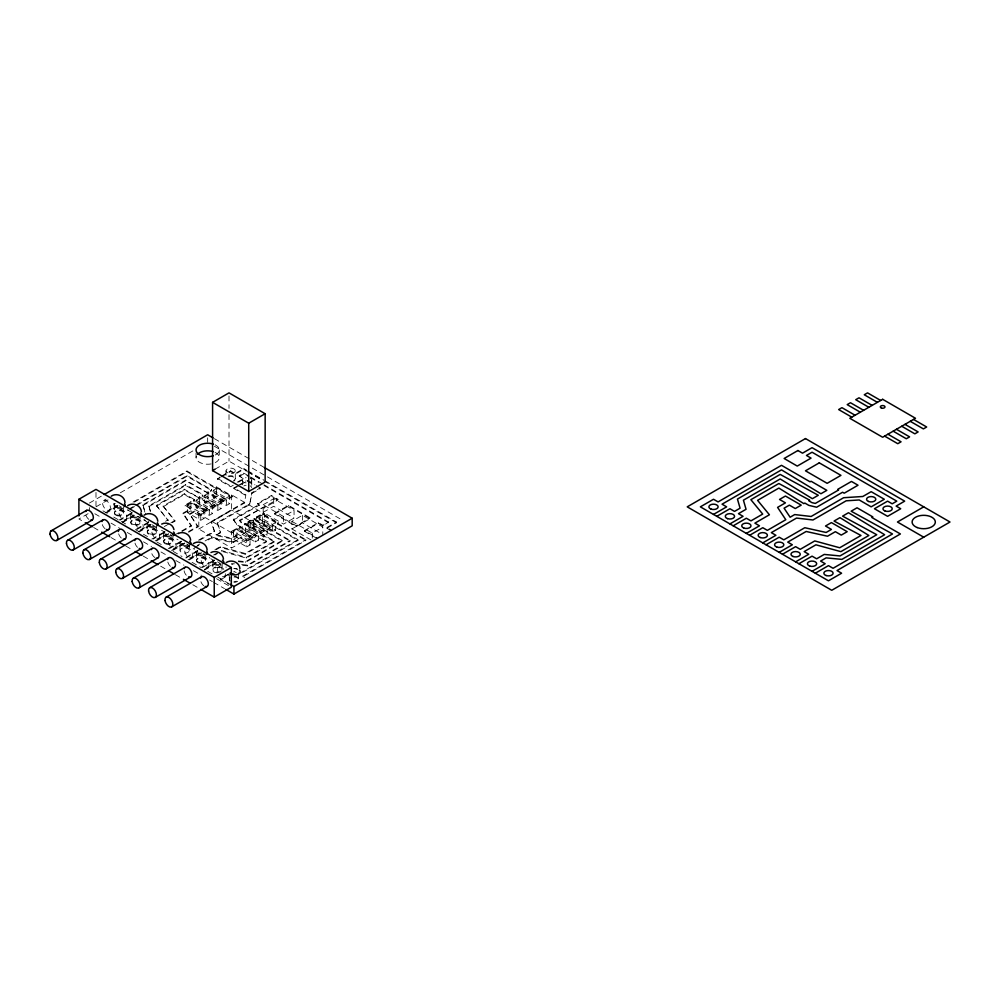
<?xml version="1.0" encoding="UTF-8"?>
<svg xmlns="http://www.w3.org/2000/svg" width="1000" height="1000" viewBox="0 0 1000 1000"><rect width="100%" height="100%" fill="white"/><g stroke="black" fill="none" stroke-linecap="round" stroke-linejoin="round"><path stroke-width="0.75" stroke-dasharray="5 3.75" d="M114.338 504.938L114.338 513.288M130.762 514.412L130.75 522.775M147.175 523.9L147.175 532.25M163.6 533.375L163.6 541.737M180.025 550.462L180.025 542.863M196.05 457.537L196.05 452.962M196.45 552.35L196.45 560.7M212.875 561.825L212.875 570.188M226.012 475.363L226.012 470.8M229.3 572.825L229.3 579.663M242.438 484.837L242.438 480.275A4.65 2.688 0 0 1 246.125 477.675M249.025 529.038L249.025 521.438M199.762 540.225L214.488 531.725L211.213 522.25L244.412 503.075L245.875 494.762L233.938 487.875L233.938 488.638L245.875 495.525L245.875 494.762M249.737 503.787L251.875 492.7L260.225 487.875L260.225 488.638L251.875 493.45L249.737 504.55L217.262 523.3L220.55 532.788L215.95 535.438L220.55 532.025L217.262 522.537L249.737 503.787L249.737 504.55M89.412 503.05L102.85 495.288M103.713 500.5L106.1 499.125M96.137 506.763L108.225 499.775M120.325 492.788L194.225 450.125M88.1 513.675L78.9 518.975L85.6 522.85M109.138 510.225A5.575 3.212 60 0 0 107.7 501.688A5.575 3.212 60 0 0 102.638 504.062A5.575 3.212 60 0 0 109.138 510.225L117.575 505.763L115.237 505.425L113.825 503.75L114.062 505.337M105.838 512.537L118.975 504.95L118.975 505.7L107.15 512.537M133.012 502.15L186.975 471L215.55 487.5L216.537 486.938L232.3 496.037L232.3 496.788L226.388 500.213L210.625 491.1L211.6 489.775L210.625 491.1M120.125 509.988L122.525 508.6M134.362 502.125L186.975 471.763L215.55 488.263L216.537 487.688L232.3 496.788M128.875 509.1L134.275 505.975M135.625 505.2L186.975 475.55L211.6 489.775M130.225 509.075L135.625 505.95M136.975 505.175L186.975 476.312L211.6 490.538M144.8 512.038L142.925 504.775L185.662 480.1L207.013 492.425L207.987 491.863L223.762 500.962L223.762 501.725L217.85 505.138L202.075 496.037L203.062 494.712L202.075 496.037M142.925 505.538L185.662 480.863L223.762 501.725M118.975 520.112L132.113 512.537L132.113 513.288L120.288 520.112M150.4 511.838L148.9 505.875L185.662 484.65L203.062 494.712M125.712 519.637A5.575 3.212 60 0 0 123.938 511A5.575 3.212 60 0 0 119.113 513.787A5.575 3.212 60 0 0 125.712 519.637L134 515.25L131.662 514.913L130.25 513.237L130.488 514.825M122.263 522.013L135.4 514.425M148.9 506.637L185.662 485.412L203.062 495.462M122.263 522.775L135.4 515.188L140 517.837M215.113 469.162L229.013 461.138L246.412 471.188M156.35 505.375L168.175 520.538L156.35 505.375L184.338 489.212L198.463 497.362L199.45 496.788L215.225 505.9L215.225 506.65L209.312 510.062L193.538 500.962L194.525 499.637L193.538 500.962M156.35 506.125L184.338 489.963L215.225 506.65M136.55 519.462L138.938 518.088M172.25 522.737L174.887 521.213L163.062 506.037L184.338 493.762L194.525 499.637M163.062 506.8L184.338 494.513L194.525 500.4M233.287 485.225L230.662 486.737L217.512 479.162L220.15 476.875M221.462 476.125L230.662 470.812L235.25 473.462L243.8 468.537L246.475 470.087M217.512 479.162L220.15 477.638M221.462 476.875L230.662 471.575L235.25 474.225L243.8 469.3L246.475 470.85M148.537 522.013L135.4 529.6L135.4 530.363L148.537 522.775L143.938 519.362M142.125 529.113A5.575 3.212 60 0 0 140.363 520.487A5.575 3.212 60 0 0 135.538 523.275A5.575 3.212 60 0 0 142.125 529.113L150.425 524.725L148.075 524.4L146.675 522.712L146.912 524.312M138.688 531.5L151.825 523.913L151.825 524.675L140 531.5M182.062 531.487L191.275 526.163L183.062 513.837L190.912 509.312L185 505.138L190.912 501.725L206.675 510.825L200.763 515M185 505.9L190.912 502.488L206.675 511.587M187.625 505.138L190.912 503.237L204.05 510.825L204.05 518.413L200.763 520.312L187.625 512.725L187.625 505.138L200.763 512.725L200.763 520.312M196.163 500.213L199.45 498.312L212.587 505.9L212.587 513.475L209.312 515.375L196.163 507.788L196.163 500.213L209.312 507.788L209.312 515.375M204.713 495.275L207.987 493.375L221.137 500.962L221.137 508.55L217.85 510.45L204.713 502.863L204.713 495.275L217.85 502.863L217.85 510.45M213.25 490.35L216.537 488.45L229.675 496.037L229.675 503.625L226.388 505.513L213.25 497.925L213.25 490.35L226.388 497.925L226.388 505.513M239.2 475.737L243.8 479.162L239.2 475.737L243.8 473.088L249.175 476.2M239.2 476.5L243.8 473.85L249.175 476.95M165.562 521.287L168.175 519.788M152.975 528.95L155.363 527.562M183.062 513.837L183.062 513.088L190.912 508.55L185 505.138M237.225 482.188L243.8 478.4M238.538 482.188L243.8 479.162M187.625 512.725L190.912 510.825L204.05 518.413M196.163 507.788L199.45 505.9L212.587 513.475M204.713 502.863L207.987 500.962L221.137 508.55M213.25 497.925L216.537 496.037L229.675 503.625M164.325 526.55L169.613 523.5M170.925 522.737L174.887 520.45L163.062 506.037M233.938 487.875L236.575 486.362M237.887 485.6L245.763 481.05M188.6 532.263L197.775 526.962L189.562 513.875L194.85 510.825L200.763 514.237L206.675 510.825M233.938 488.638L239.2 485.6M240.512 484.85L245.763 481.812M189.562 514.637L194.85 511.587L236.9 535.862L231.612 538.913L215.95 535.438M151.825 539.087L164.963 531.5L164.963 532.25L153.138 539.087M198.8 529.038L231.637 510.062L264.488 529.038L264.488 513.862L231.637 494.9L198.8 513.862L198.8 529.038L231.637 548L267.113 527.513L267.113 535.1L263.837 537L250.688 529.412L250.688 521.825L263.837 529.412L263.837 537M158.55 538.6A5.575 3.212 60 0 0 156.788 529.963A5.575 3.212 60 0 0 151.962 532.75A5.575 3.212 60 0 0 158.55 538.6L166.838 534.212L164.5 533.875L163.1 532.2L163.325 533.787M215.225 505.9L209.312 509.312L193.538 500.213M223.762 500.962L217.85 504.375L202.075 495.275M232.3 496.037L226.388 499.45L210.625 490.35M155.113 540.975L168.25 533.387L171.7 535.388M156.425 540.975L168.25 534.15L171.7 536.138M174.163 535.288L191.275 525.413L183.062 513.088M169.4 538.425L171.788 537.05M188.6 531.512L197.775 526.2L189.562 513.875M211.213 522.25L211.213 521.487L244.412 502.312L244.412 503.075M168.25 548.562L181.388 540.975M169.562 548.562L181.388 541.737L176.788 539.087M174.975 548.088A5.575 3.212 60 0 0 173.212 539.45A5.575 3.212 60 0 0 168.388 542.238A5.575 3.212 60 0 0 174.975 548.088L183.263 543.688L180.925 543.362L179.525 541.675L179.75 543.275M171.537 550.462L184.675 542.875L189.275 545.525M172.85 550.462L184.675 543.638L189.275 546.287M257.587 503.425L259.237 505.138L257.587 503.425L271.388 495.462L277.95 499.263L277.95 500.012L264.163 507.987L263.175 507.413L239.85 520.875L241.238 522.812L244.45 524.675L245.438 524.1L261.2 533.2L261.2 532.45L245.438 523.337L244.45 523.913L241.238 522.05L239.85 520.112L277.95 499.263M257.587 504.188L271.388 496.225L277.95 500.012M233.287 519.362L236.5 523.875L240.512 526.95L236.5 524.637L233.287 519.362L259.237 504.375M198.45 540.225L214.488 530.962L211.213 521.487M233.287 520.112L259.237 505.138M185.825 547.913L188.212 546.525M263.175 504.762L273.688 498.688L294.05 510.45L294.05 518.038L283.538 524.1L263.175 512.337L263.175 504.762L283.538 516.512L294.05 510.45M197.162 545.525L199.788 544M205.062 540.962L211.637 537.163L232.987 541.912L240.837 537.375L246.75 540.788L252.662 537.375L246.75 541.55L240.837 538.138L232.987 542.663L211.637 537.925L205.062 541.725M194.525 547.8L199.788 544.763M263.175 512.337L273.688 506.275L294.05 518.038M185.987 557.288L197.812 550.462L194.363 548.475M252.662 538.138L236.9 529.038L230.987 532.45L230.987 531.688L236.9 528.275L252.662 537.375M239.525 526.75L255.287 535.862L256.275 535.288L266.462 541.163L266.462 541.925L239.525 527.513L240.512 526.188M248.062 521.825L263.837 530.925L264.812 530.363L282.225 540.413L282.225 541.163L264.812 531.112L263.837 531.688L248.062 522.587L248.062 521.825L253.975 518.413L269.75 527.513L268.762 528.837L269.75 527.513M256.6 516.9L272.375 526L273.363 525.425L297.987 539.65L297.987 540.413L273.363 526.188L272.375 526.75L256.6 517.65L256.6 516.9L262.512 513.475L278.288 522.587L277.3 523.913L278.288 522.587M185.987 558.05L197.812 551.225L193.212 548.562M239.525 527.513L240.512 526.95M248.062 522.587L253.975 519.175L269.75 528.275M256.6 517.65L262.512 514.237L278.288 523.337M264.488 513.862L231.637 532.825L231.637 548M191.4 557.562A5.575 3.212 60 0 0 189.638 548.925A5.575 3.212 60 0 0 184.8 551.712A5.575 3.212 60 0 0 191.4 557.562L199.688 553.175L197.35 552.837L196.062 551.213L196.175 552.75M187.95 559.938L201.1 552.362L204.55 554.35M189.275 559.938L201.1 553.112L204.55 555.112M274.675 513.288L288.463 505.325L310.15 517.837L310.15 518.6L296.35 526.562L274.675 514.05L274.675 513.288L296.35 525.812L310.15 517.837M274.675 514.05L288.463 506.087L310.15 518.6M214.938 549.675L220.225 546.625L245.188 553.45L266.462 541.163M202.25 557.388L204.638 556.013M250.037 544.963L246.75 546.862L246.75 539.275L233.612 531.688L233.612 539.275L236.9 537.375L250.037 544.963L250.037 537.375L236.9 529.788L236.9 537.375M258.575 540.025L255.287 541.925L255.287 534.338L242.15 526.75L242.15 534.338L245.438 532.45L258.575 540.025L258.575 532.45L245.438 524.862L245.438 532.45M250.688 529.412L253.975 527.513L267.113 535.1M275.663 522.587L272.375 524.475L259.237 516.9L259.237 524.475L262.512 522.587L275.663 530.175L275.663 522.587L262.512 515L262.512 522.587M216.262 549.675L220.225 547.388L245.188 554.212L266.462 541.925M213.55 555.025L218.775 552.013M214.862 555.025L217.463 553.525M260.225 533.013L274.337 541.163L274.337 541.925L260.225 533.775L261.2 532.45M260.225 533.775L261.2 533.2M202.413 567.525L214.237 560.7L214.237 559.938L201.1 567.525L189.363 560.763M207.825 567.05A5.575 3.212 60 0 0 206.062 558.413A5.575 3.212 60 0 0 201.225 561.2A5.575 3.212 60 0 0 207.825 567.05L216.112 562.65L213.775 562.325L212.488 560.7L212.6 562.238M216.2 562.6L204.375 569.425L212.325 574.012M204.375 570.188L217.512 562.6L220.963 564.587M259.237 524.475L272.375 532.062L275.663 530.175M311.012 539.963L291.913 528.938L291.913 521.35L302.425 515.288L322.788 527.038L322.788 534.625M218.675 566.875L221.062 565.487M291.913 528.938L302.425 522.863L321.525 533.888M221.388 551.263L221.388 550.5L246.35 557.325L274.337 541.163M222.85 551.663L246.35 558.088L274.337 541.925M238.3 560.938L245.463 561.638L282.225 540.413M238.3 561.7L245.463 562.388L282.225 541.163M224.25 576.525L229.037 573.763M228.688 574.35L220.8 578.913L220.8 579.663L228.688 584.212M304.562 530.55L318.363 522.587L322.95 525.237L328.537 522.013L322.95 526L318.363 523.337L304.562 531.312L304.562 530.55L317.7 538.138M220.8 579.663L228.688 575.112M241.65 564.525L247.375 565.075L290.113 540.413L290.113 541.163L247.375 565.837L241.65 565.288M239.887 573.2L297.987 539.65M242.587 572.4L297.987 540.413M291.913 521.35L312.275 533.112L322.788 527.038M242.488 576.25L305.875 539.65L305.875 540.413L242.488 577.013L242.488 576.25L244.775 577.575M326.9 527.513L336.425 522.013L336.425 522.775L326.9 528.275L326.9 527.513L331.5 530.175M234.475 563.837L231.612 563.562L231.612 564.325L234.475 564.6M215.95 534.675L231.612 538.15L236.9 535.1L230.987 531.688M214.412 438.675L264.4 467.537M214.412 446.262L342.738 520.35M247.825 470.863L263.938 480.163M265.275 480.938L336.425 522.013M247.825 471.625L262.587 480.15M263.938 480.925L336.425 522.775M247.75 471.962L262.475 480.45M250.525 476.975L262.625 483.963M263.975 484.738L328.537 522.013M250.525 477.725L258.587 482.388M263.975 485.5L328.537 522.775M247.075 480.3L254.963 484.85M256.275 485.6L260.225 487.875M247.075 481.05L253.65 484.85M326.9 528.275L331.5 530.925M217.512 478.4L230.662 485.988L230.662 486.737M304.562 531.312L317.7 538.888M277.3 523.15L305.875 539.65M277.3 523.913L305.875 540.413M268.762 528.088L290.113 540.413M267.113 527.513L253.975 519.925L253.975 527.513M268.762 528.837L290.113 541.163M242.15 534.338L255.287 541.925M233.612 539.275L246.75 546.862M130.963 511.875L127.513 509.875L132.113 513.288M217.512 561.838L219.812 563.162M236.238 572.65L233.938 571.325L233.938 572.075M118.975 505.7L121.275 507.038M143.938 520.112L148.537 522.775M151.825 524.675L156.425 527.325M161.513 530.262L164.963 532.25M210.787 558.713L214.237 560.7M102.925 510.85L108.325 513.962M113.725 517.087L125.887 524.1M135.338 529.562L142.088 533.462M143.45 534.237L147.5 536.587M156.95 542.038L162.35 545.163M173.162 551.4L182.05 556.525M217.738 577.137L228.688 583.462M216.575 578.737L228.637 585.7M94.825 513.75L101.575 517.65M111.025 523.112L119.138 527.788M127.238 532.475L133.988 536.375M143.45 541.825L151.55 546.512M161 551.962L167.763 555.862M175.863 560.55L183.962 565.225M193.425 570.688L201.525 575.363M209.625 580.037L212.325 581.6M213.675 582.375L224.488 588.625M93.65 527.487L100.337 531.362M111.062 537.55L117.762 541.413M125.8 546.05L132.5 549.925M143.225 556.112L149.925 559.975M160.637 566.163L166 569.263M175.375 574.675L182.075 578.55M192.8 584.738L199.5 588.6M148.9 505.875L150.4 511.075M142.925 504.775L145.55 513.875M322.95 525.237L322.95 526M318.363 522.587L318.363 523.337M312.275 533.112L312.275 540.7M302.425 515.288L302.425 522.863M296.35 525.812L296.35 526.562M288.463 505.325L288.463 506.087M283.538 516.512L283.538 524.1M273.688 498.688L273.688 506.275M273.363 525.425L273.363 526.188M272.375 524.475L272.375 532.062M271.388 495.462L271.388 496.225M264.812 530.363L264.812 531.112M264.163 507.225L264.163 507.987M262.512 513.475L262.512 514.237M256.275 535.288L256.275 536.05M253.975 518.413L253.975 519.175M253.675 521.45L253.675 529.038A2.325 1.338 0 0 1 250.188 530.188A2.325 1.338 0 0 1 250.188 527.875A2.325 1.338 0 0 1 253.675 529.038M251.875 492.7L251.875 493.45M251.725 480.312L251.725 487.875M247.375 565.075L247.375 565.837M246.35 557.325L246.35 558.088M245.438 523.337L245.438 524.1M245.463 561.638L245.463 562.388M245.188 553.45L245.188 554.212M244.45 523.913L244.45 524.675M243.8 468.537L243.8 469.3M243.8 473.088L243.8 473.85M241.238 522.05L241.238 522.812M240.837 537.375L240.837 538.138M239.85 520.112L239.85 520.875M238.588 572.85L238.588 579.663A4.65 2.688 0 0 1 233.938 582.35M236.9 528.275L236.9 529.038M236.5 523.875L236.5 524.637M235.3 470.812A4.65 2.688 0 0 1 228.337 473.137A4.65 2.688 0 0 1 228.337 468.488A4.65 2.688 0 0 1 235.3 470.812L235.3 479.162M232.987 541.912L232.987 542.663M231.637 494.9L231.637 510.062M230.662 470.812L230.662 471.575M229.013 395.975L229.013 408.387M229.013 414.588L229.013 461.138M226.062 566.775L226.062 567.525M222.162 561.85L222.162 570.188M220.55 532.025L220.55 532.788M220.225 546.625L220.225 547.388M219.275 449.988L219.275 457.537M217.262 522.537L217.262 523.3M216.537 486.938L216.537 487.688M216.537 488.45L216.537 496.037M215.55 487.5L215.55 488.263M214.488 530.962L214.488 531.725M211.637 537.163L211.637 537.925M209.638 557.288L209.638 558.05M207.987 491.863L207.987 492.625M207.987 493.375L207.987 500.962M207.662 437.812L207.662 442.362M207.013 492.425L207.013 493.188M205.738 553.888L205.738 560.7M201.1 552.362L201.1 553.112M199.45 496.788L199.45 497.55M199.45 498.312L199.45 505.9M198.463 497.362L198.463 498.125M197.775 526.2L197.775 526.962M194.85 510.825L194.85 511.587M191.275 525.413L191.275 526.163M190.912 501.725L190.912 502.488M190.912 503.237L190.912 510.825M189.312 542.888L189.312 550.462A4.65 2.688 0 0 1 182.35 552.788A4.65 2.688 0 0 1 182.35 548.138A4.65 2.688 0 0 1 189.312 550.462M186.975 471L186.975 471.763M186.975 475.55L186.975 476.312M185.662 480.1L185.662 480.863M185.662 484.65L185.662 485.412M184.675 542.875L184.675 543.638M184.338 489.212L184.338 489.963M184.338 493.762L184.338 494.513M174.887 520.45L174.887 521.213M172.887 534.925L172.887 541.737M168.25 533.387L168.25 534.15M156.475 523.925L156.475 532.25A4.65 2.688 0 0 1 149.5 534.575A4.65 2.688 0 0 1 149.5 529.938A4.65 2.688 0 0 1 156.475 532.25M140.05 514.438L140.05 522.775A4.65 2.688 0 0 1 133.075 525.1A4.65 2.688 0 0 1 133.075 520.45A4.65 2.688 0 0 1 140.05 522.775M123.625 506.475L123.625 513.288M95.988 492.425L95.988 506.087M89.412 507.6L89.412 510.637M234.425 576.237A4.65 2.688 0 0 1 238.575 579.05A4.65 2.688 0 0 1 233.938 581.587M230.113 580.425A4.65 2.688 0 0 1 230.113 577.388M233.938 576.987A4.65 2.688 0 0 1 238.588 579.663M230.113 581.188A4.65 2.688 0 0 1 230.113 578.15M221.35 570.95A4.65 2.688 0 0 1 213.625 570.887A4.65 2.688 0 0 1 216.663 566.788A4.65 2.688 0 0 1 222.062 569.975M220.15 572.388A4.65 2.688 0 0 1 219.775 572.525M217.512 572.863A4.65 2.688 0 0 1 212.875 570.275A4.65 2.688 0 0 1 217.2 567.513A4.65 2.688 0 0 1 222.138 569.9M228.025 476.188A4.65 2.688 0 0 1 234.363 476.775A4.65 2.688 0 0 1 233.637 480.462M228.812 476.7A4.65 2.688 0 0 1 234.613 477.75A4.65 2.688 0 0 1 233.637 481.213M215.1 444.8A11.612 6.7 0 0 1 215.1 455.1M215.1 452.388A11.612 6.7 0 0 1 215.1 462.688M211.188 463.925A11.612 6.7 0 0 1 196.3 456.163M250.062 478.237A4.65 2.688 0 0 1 250.062 482.35M246.125 482.925A4.65 2.688 0 0 1 242.438 480.3M243.8 485.988A4.65 2.688 0 0 1 246.125 485.25M250.062 485.825A4.65 2.688 0 0 1 251.7 487.6M121.237 507.287A4.65 2.688 0 0 1 115.688 506.838A4.65 2.688 0 0 1 114.913 503.65M233.938 568.638A4.65 2.688 0 0 1 237.512 569.6M154.075 526.25A4.65 2.688 0 0 1 147.988 525.425A4.65 2.688 0 0 1 148.85 521.85A5.575 3.212 0 0 0 148.363 526.462A5.575 3.212 0 0 0 156.425 526.562M138.688 516.325A4.65 2.688 0 0 1 132.113 516.325A4.65 2.688 0 0 1 132.113 512.537A5.575 3.212 0 0 0 131.775 516.862A5.575 3.212 0 0 0 139.213 517.463M171.225 535.45A4.65 2.688 0 0 1 164.825 535.2A4.65 2.688 0 0 1 164.963 531.5A5.575 3.212 0 0 0 164.3 535.588A5.575 3.212 0 0 0 171.125 536.725M187.65 544.938A4.65 2.688 0 0 1 181.388 544.775A4.65 2.688 0 0 1 181.1 541.163M204.925 553.875A4.65 2.688 0 0 1 198.287 554.487A4.65 2.688 0 0 1 197.525 550.638A5.575 3.212 0 0 0 197.625 554.9A5.575 3.212 0 0 0 204.913 555.388M220.8 563.737A4.65 2.688 0 0 1 214.237 563.737A4.65 2.688 0 0 1 214.237 559.938A5.575 3.212 0 0 0 213.888 564.275A5.575 3.212 0 0 0 221.337 564.875M122.338 508.137A5.575 3.212 0 0 1 115.512 507.488A5.575 3.212 0 0 1 115.037 503.5M234.025 568.5A5.575 3.212 0 0 1 237.3 568.888M203.8 585.725A5.575 3.212 60 0 1 200.475 579.987M225.4 573.75A5.575 3.212 60 0 1 221.462 576.25M218.287 572.575A5.575 3.212 60 0 1 218.675 566.875A5.575 3.212 60 0 1 223.8 569.4M186.275 575.225A5.575 3.212 60 0 1 184.025 570.025M170.387 566.287A5.575 3.212 60 0 1 167.662 561.263M188.9 545.725A5.575 3.212 0 0 1 181.388 545.525A5.575 3.212 0 0 1 181.05 541.188M154.913 557.55A5.575 3.212 60 0 1 151.25 551.775M137.537 547.325A5.575 3.212 60 0 1 134.863 542.537M121.3 538.013A5.575 3.212 60 0 1 118.625 533.787M105.062 528.688A5.575 3.212 60 0 1 102.062 523.812M88.837 519.35A5.575 3.212 60 0 1 85.55 513.85M212.725 561.388L212.375 560.638L212.613 561.425M196.3 551.912L195.95 551.163L196.188 551.95M130.488 514.025L130.25 513.237L130.488 514.025M114.075 504.538L113.825 503.75L114.075 504.538M133.075 524.338A4.65 2.688 0 0 0 140.05 522.013A4.65 2.688 0 0 0 133.075 519.688A4.65 2.688 0 0 0 133.075 524.338M249.988 522.537A2.325 1.338 0 0 0 253.663 521.587A2.325 1.338 0 0 0 250.4 520.225A2.325 1.338 0 0 0 249.988 522.537M198.775 562.263A4.65 2.688 0 0 0 205.738 559.938A4.65 2.688 0 0 0 198.775 557.625A4.65 2.688 0 0 0 198.775 562.263M198.375 562.875A4.65 2.688 0 0 0 205.712 560.975A4.65 2.688 0 0 0 199.2 558.25A4.65 2.688 0 0 0 198.375 562.875M165.925 543.3A4.65 2.688 0 0 0 172.887 540.975A4.65 2.688 0 0 0 165.925 538.65A4.65 2.688 0 0 0 165.925 543.3M165.525 543.913A4.65 2.688 0 0 0 172.862 542.013A4.65 2.688 0 0 0 166.35 539.288A4.65 2.688 0 0 0 165.525 543.913M116.65 514.85A4.65 2.688 0 0 0 123.625 512.537A4.65 2.688 0 0 0 116.65 510.213A4.65 2.688 0 0 0 116.65 514.85M116.25 515.462A4.65 2.688 0 0 0 123.6 513.562A4.65 2.688 0 0 0 117.088 510.838A4.65 2.688 0 0 0 116.25 515.462M149.5 533.825A4.65 2.688 0 0 0 156.475 531.5A4.65 2.688 0 0 0 149.5 529.175A4.65 2.688 0 0 0 149.5 533.825"/><path stroke-width="1.5" d="M212.587 402.35L229.013 392.875L265.15 413.725L265.15 482L248.725 491.488L212.587 470.625L212.587 402.35L248.725 423.212L265.15 413.725M78.9 515.95L78.9 499.263L95.988 489.4L231.312 567.525L231.312 587.25L214.237 597.112L200.837 589.375M104.2 494.513L207.662 434.775L213.062 437.9M51.137 530.85L86.625 510.363M56.737 540.487L92.2 520.013M67.562 540.337L103.05 519.837M73.162 549.975L108.625 529.5M212.587 470.625L215.113 469.162M83.987 549.812L119.475 529.325M89.588 559.45L125.05 538.975M100.412 559.3L135.9 538.8M106.013 568.938L141.475 548.462M116.838 568.775L152.325 548.288M122.438 578.413L157.9 557.938M133.262 578.263L168.75 557.775M138.863 587.9L174.325 567.425M149.675 587.737L185.175 567.25M155.287 597.375L190.738 576.912M166.1 597.225L201.588 576.737M78.9 499.263L214.237 577.388L231.312 567.525M171.713 606.862L207.162 586.388M229.887 584.15L233.938 586.487L352.188 518.225L352.188 525.812L233.938 594.075L225.837 589.4M713.5 514.425L726.637 506.85L722.05 504.188L781.5 469.862L820.913 493.762L826.825 490.35L811.062 481.238L810.075 481.812L781.5 465.312L718.1 501.912L713.5 499.263L700.362 506.85L828.462 580.8L841.6 573.212L837.013 570.562L900.4 533.962L871.825 517.463L872.812 516.9L857.05 507.788L851.137 511.2L892.513 533.962L833.062 568.288L828.462 565.638L815.325 573.212M716.787 516.325L729.925 508.738L734.525 511.4L740.075 508.188L737.45 499.087L780.188 474.412L818.288 495.275L812.375 498.688L780.188 478.963L743.425 500.188L746.05 509.288L738.462 513.675L743.062 516.325L729.925 523.913M733.213 525.812L746.35 518.225L750.95 520.875L762.7 514.087L750.875 499.675L778.863 483.512L809.75 500.213L808.763 500.775L811.975 502.638L815.325 503.425L838.65 489.963L837.663 489.4L851.462 481.438L858.025 485.225L844.237 493.188L842.588 492.238L816.637 507.225L808.825 505.363L804.812 503.05L803.838 503.625L778.863 488.075L757.588 500.35L769.412 514.763L754.887 523.15L759.488 525.812L746.35 533.387M749.638 535.288L762.775 527.7L767.375 530.363L785.8 519.725L777.588 507.388L785.438 502.863L779.525 499.45L785.438 496.037L801.2 505.138L795.288 508.55L789.375 505.138L784.087 508.188L790.113 517.225L794.7 514.575L811.125 516.475L843.612 497.725L862.825 496.488L871.162 491.675L884.312 499.263L871.162 506.85L859.237 499.963L846.175 500.8L812.962 519.975L796.538 518.075L771.312 532.638L775.913 535.288L762.775 542.875M766.062 544.775L779.2 537.188L783.8 539.837L804.788 527.725L826.137 532.463L831.425 529.412L825.512 526L831.425 522.587L847.188 531.688L841.275 535.1L835.362 531.688L827.513 536.225L806.162 531.475L787.738 542.112L792.337 544.775L779.2 552.362M782.487 554.25L795.625 546.663L800.225 549.325L814.75 540.938L839.712 547.762L860.987 535.475L834.05 521.062L839.963 517.65L868.863 535.475L840.875 551.638L815.913 544.812L804.163 551.6L808.763 554.25L795.625 561.838M798.9 563.737L812.05 556.15L816.637 558.8L824.225 554.425L839.987 555.938L876.75 534.725L842.588 516.138L848.5 512.725L884.638 534.725L841.9 559.388L826.137 557.875L820.588 561.075L825.188 563.737L812.05 571.325M923.725 506.85L897.45 522.013L923.725 537.188M111.213 496.213C116.538 492.525 124.75 495.887 125 502.65M127.638 505.688C132.838 502.113 140.863 505.175 141.387 511.75M144.062 515.175C149.262 511.6 157.287 514.65 157.812 521.237M193.325 543.625C198.663 539.925 206.875 543.3 207.113 550.05M226.175 562.587C231.388 559.012 239.412 562.062 239.925 568.65M161.7 524.075C166.412 521.613 172.925 524.175 173.962 529.575M178.125 533.562C183.287 530.8 190.175 534.263 190.662 540.2M210.975 552.525C216.125 549.763 223.012 553.225 223.5 559.163M880.688 400.462L867.55 392.875L864.275 394.762L877.412 402.35M913.538 419.425L926.675 427L923.4 428.9L910.25 421.312M872.15 405.387L859.013 397.8L855.725 399.7L868.863 407.287M905 424.35L918.138 431.938L914.85 433.837L901.712 426.25M863.612 410.312L850.475 402.738L847.188 404.625L860.325 412.212M896.462 429.288L909.6 436.863L906.312 438.762L893.175 431.175M855.075 415.25L841.938 407.663L838.65 409.562L851.787 417.15M887.925 434.212L901.062 441.8L897.775 443.7L884.638 436.112M264.4 467.537L352.188 518.225M85.6 522.85L92.3 526.712M101.688 532.137L109.725 536.775M119.1 542.188L124.462 545.288M135.175 551.475L141.875 555.337M151.263 560.75L157.963 564.625M168.675 570.812L174.037 573.9M183.412 579.325L190.113 583.188M248.725 423.212L248.725 491.488M233.938 586.487L233.938 594.075M214.237 577.388L214.237 597.112M213.3 455.812A11.612 6.7 0 0 1 196.05 449.95A11.612 6.7 0 0 1 213.3 444.087M197.512 454.288A11.612 6.7 0 0 1 213.3 451.675M233.938 574A4.65 2.688 0 0 1 230.375 573.038M172.675 534.212A4.65 2.688 0 0 1 172.512 534.462M124.513 503.762A5.575 3.212 0 0 1 124.75 506.6M239.475 570.138A5.575 3.212 0 0 1 237.95 574.275A5.575 3.212 0 0 1 230.662 573.975M200.613 578.062A5.575 3.212 60 0 1 204.9 577.35A5.575 3.212 60 0 1 208.325 583.688A5.575 3.212 60 0 1 205.15 586.475M222.45 560.15A5.575 3.212 0 0 1 223.287 563.5M184.188 568.575A5.575 3.212 60 0 1 188.538 567.913A5.575 3.212 60 0 1 191.9 574.35A5.575 3.212 60 0 1 188.538 576.912M206.625 551.175A5.575 3.212 0 0 1 206.625 554.3M167.662 559.475A5.575 3.212 60 0 1 171.788 558.2A5.575 3.212 60 0 1 175.463 564.575A5.575 3.212 60 0 1 172.3 567.513M189.613 541.188A5.575 3.212 0 0 1 190.45 544.538M151.337 549.612A5.575 3.212 60 0 1 157.825 551.388A5.575 3.212 60 0 1 156.438 558.162M173.5 531.95A5.575 3.212 0 0 1 173.5 535.6M134.825 540.513A5.575 3.212 60 0 1 139.012 539.288A5.575 3.212 60 0 1 142.625 545.763A5.575 3.212 60 0 1 139.262 548.475M157.35 522.725A5.575 3.212 0 0 1 157.6 525.562M118.338 531.438A5.575 3.212 60 0 1 122.137 529.525A5.575 3.212 60 0 1 126.15 535.65A5.575 3.212 60 0 1 123.413 539.163M140.65 512.987A5.575 3.212 0 0 1 140.938 516.375M101.975 521.55A5.575 3.212 60 0 1 106.163 520.325A5.575 3.212 60 0 1 109.775 526.788A5.575 3.212 60 0 1 106.425 529.513M85.7 511.512A5.575 3.212 60 0 1 92.275 513.7A5.575 3.212 60 0 1 90.562 520.2M805.475 438.575L687.225 506.85L831.75 590.288L950 522.013L805.475 438.575M882.663 399.312L849.812 418.288L882.663 437.25L915.512 418.288L882.663 399.312M797.925 450.525L784.125 458.488L797.262 466.075L811.062 458.113L806.462 455.45L812.05 452.225L896.787 501.15L892.188 503.812L887.588 501.15L874.45 508.738L887.588 516.325L900.725 508.738L896.137 506.087L904.675 501.15L812.05 447.675L802.513 453.175L797.925 450.525M819.275 462.85L805.475 470.812L827.15 483.325L840.95 475.363L819.275 462.85M881.5 408.062A2.325 1.338 0 0 0 884.987 406.9A2.325 1.338 0 0 0 881.5 405.737A2.325 1.338 0 0 0 881.5 408.062M711.175 509.162A4.65 2.688 0 0 0 718.15 506.85A4.65 2.688 0 0 0 711.175 504.525A4.65 2.688 0 0 0 711.175 509.162M868.562 501.475A4.65 2.688 0 0 0 875.8 499.45A4.65 2.688 0 0 0 869.137 496.85A4.65 2.688 0 0 0 868.562 501.475M727.6 518.65A4.65 2.688 0 0 0 734.575 516.325A4.65 2.688 0 0 0 727.6 514A4.65 2.688 0 0 0 727.6 518.65M743.75 528.025A4.65 2.688 0 0 0 750.987 526A4.65 2.688 0 0 0 744.325 523.4A4.65 2.688 0 0 0 743.75 528.025M917.212 527.562A11.612 6.7 0 0 0 935.3 522.487A11.612 6.7 0 0 0 918.65 515.988A11.612 6.7 0 0 0 917.212 527.562M776.875 547.1A4.65 2.688 0 0 0 783.838 544.775A4.65 2.688 0 0 0 776.875 542.45A4.65 2.688 0 0 0 776.875 547.1M809.725 566.062A4.65 2.688 0 0 0 816.688 563.737A4.65 2.688 0 0 0 809.725 561.413A4.65 2.688 0 0 0 809.725 566.062M826.15 575.538A4.65 2.688 0 0 0 833.112 573.212A4.65 2.688 0 0 0 826.15 570.9A4.65 2.688 0 0 0 826.15 575.538M793.012 556.475A4.65 2.688 0 0 0 800.25 554.45A4.65 2.688 0 0 0 793.587 551.838A4.65 2.688 0 0 0 793.012 556.475M884.987 510.962A4.65 2.688 0 0 0 892.225 508.938A4.65 2.688 0 0 0 885.562 506.325A4.65 2.688 0 0 0 884.987 510.962M760.175 537.513A4.65 2.688 0 0 0 767.412 535.475A4.65 2.688 0 0 0 760.75 532.875A4.65 2.688 0 0 0 760.175 537.513M50.05 534.138A5.575 3.212 60 0 0 56.425 540.638A5.575 3.212 60 0 0 55.35 532.225A5.575 3.212 60 0 0 50.05 534.138M165.012 600.513A5.575 3.212 60 0 0 171.388 607.013A5.575 3.212 60 0 0 170.312 598.6A5.575 3.212 60 0 0 165.012 600.513M148.588 591.025A5.575 3.212 60 0 0 154.963 597.525A5.575 3.212 60 0 0 153.887 589.125A5.575 3.212 60 0 0 148.588 591.025M132.162 581.55A5.575 3.212 60 0 0 138.537 588.05A5.575 3.212 60 0 0 137.463 579.637A5.575 3.212 60 0 0 132.162 581.55M115.738 572.062A5.575 3.212 60 0 0 122.125 578.562A5.575 3.212 60 0 0 121.037 570.163A5.575 3.212 60 0 0 115.738 572.062M99.325 562.587A5.575 3.212 60 0 0 105.7 569.087A5.575 3.212 60 0 0 104.625 560.675A5.575 3.212 60 0 0 99.325 562.587M82.9 553.1A5.575 3.212 60 0 0 89.275 559.6A5.575 3.212 60 0 0 88.2 551.2A5.575 3.212 60 0 0 82.9 553.1M66.475 543.625A5.575 3.212 60 0 0 72.85 550.112A5.575 3.212 60 0 0 71.775 541.712A5.575 3.212 60 0 0 66.475 543.625"/></g></svg>
